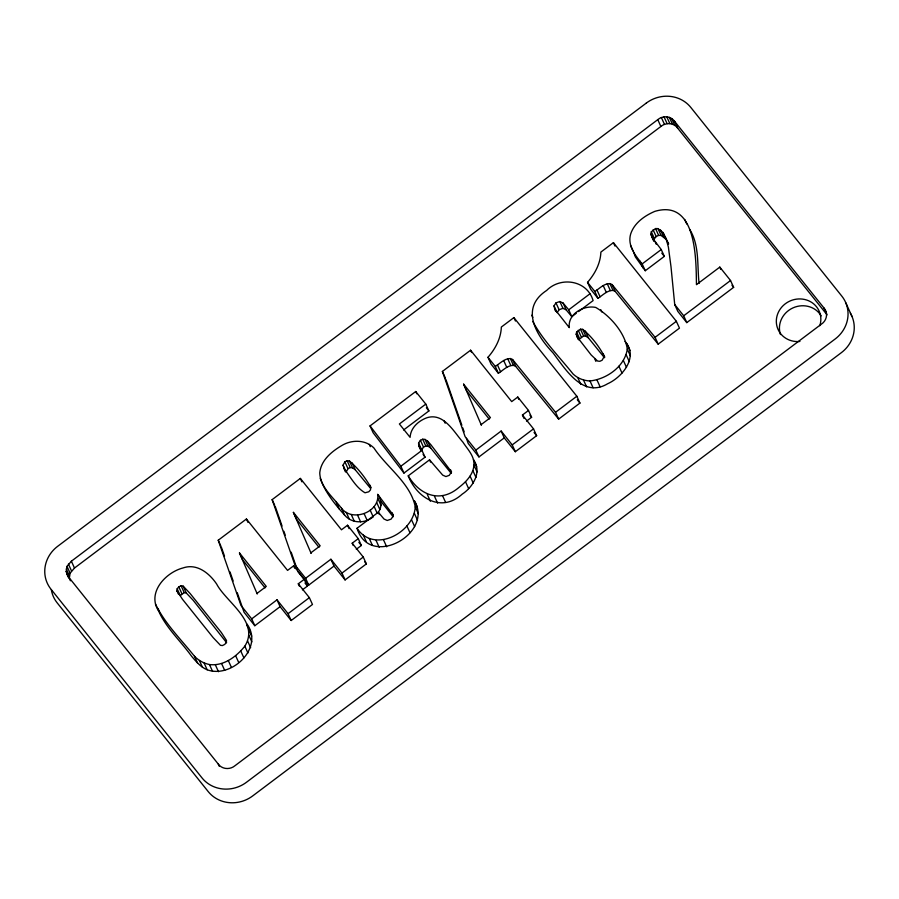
<?xml version="1.0" encoding="UTF-8"?>
<svg xmlns="http://www.w3.org/2000/svg" width="899" height="899" viewBox="0 0 899 899"><rect width="100%" height="100%" fill="white"/><g stroke="black" fill="none" stroke-linecap="round" stroke-linejoin="round"><path stroke-width="1.35" d="M66.2 571.506L67.009 566.37L71.381 561.201L657.776 119.646C662.698 115.432 670.665 115.836 674.542 121.275L823.956 307.975C828.429 312.863 826.822 320.662 821.416 324.134L235.032 765.678C230.099 769.904 222.132 769.488 218.255 764.049L68.852 577.36L66.2 571.506L70.403 580.776M69.302 578.338L70.111 573.202L74.482 568.033L660.877 126.489C665.799 122.264 673.767 122.68 677.644 128.119L827.046 314.807M177.013 590.924L177.182 588.789L178.811 586.878L181.115 585.788L183.16 586.137L190.094 593.486L221.278 632.447L226.481 640.436L226.334 642.538L224.694 644.426L222.458 645.549L220.491 645.347L213.164 637.616L182.452 599.24L177.013 590.924L178.564 594.34M625.041 341.451C638.784 356.734 622.659 376.984 607.668 383.738C582.979 398.527 565.673 369.455 552.986 352.846C536.029 334.956 519.689 308.121 546.637 290.456C560.864 276.105 587.294 280.331 593.093 300.603L578.529 311.571M392.335 512.913L393.054 516.183L391.099 519.128L387.244 520.476L384.03 519.049L378.322 512.25L357.038 528.275C373.77 554.02 413.798 532.792 415.259 506.856C410.708 483.28 386.705 467.379 373.928 447.983C365.623 439.701 352.307 439.521 342.474 445.129C332.057 451.197 320.943 460.03 319.752 472.93C320.28 487.427 333.315 497.383 341.485 508.238C352.284 522.465 379.895 512.205 377.726 494.405L393.357 515.194M357.038 528.275C369.658 569.37 434.284 533.523 414.315 500.586M653.64 240.921L650.887 234.223L651.337 231.785L655.54 228.548L657.978 228.604L663.001 232.493L668.598 243.932M653.989 241.056L654.438 238.617L656.203 236.583L658.63 235.381L661.08 235.437L666.092 239.336L668.508 243.921M450.545 469.694L451.084 472.481L449.275 475.324L445.915 476.571L442.701 475.133L429.531 459.839L408.236 475.863C419.934 495.439 440.555 503.418 459.108 487.303C466.199 481.774 473.245 474.571 473.953 465.12C474.627 455.928 467.491 449.286 462.929 442.162C453.838 431.958 443.859 412.596 427.16 417.664C418.619 420.676 410.596 427.778 410.09 437.341L399.392 423.98L425.789 404.101L415.72 391.514L370.04 425.912L373.141 432.756L403.966 473.065L425.047 457.198L421.946 450.365L418.72 445.747L418.586 443.005L420.406 440.308L422.71 439.218L425.002 439.42L427.609 441.162L430.823 444.679L451.579 471.975M408.236 475.863C417.158 498.394 441.431 513.048 462.21 494.135C473.02 487.112 482.28 471.739 473.481 459.76M532.759 321.426C543.299 340.822 559.392 356.847 573.124 374.051C577.709 378.367 583.743 380.704 590.002 380.962C606.758 379.108 624.681 366.601 627.3 349.104C624.895 332.495 610.005 315.718 595.734 307.436C583.743 304.862 567.46 314.077 569.303 327.652L554.728 309.121L554.031 305.829L555.987 302.873L559.841 301.525L563.032 302.985L568.707 309.807L571.809 316.639L576.281 313.268M578.203 339.238L576.18 334.181L576.619 332.079L580.496 329.18L582.743 329.36C591.879 336.698 599.352 346.767 604.813 357.139M155.493 604.128C165.023 623.737 180.991 639.369 194.487 656.27C198.544 660.484 203.736 663.361 209.467 664.541C223.559 666.35 236.482 656.641 244.831 646.167C260.058 621.793 226.143 602.206 216.67 584.069C209.343 573.202 196.892 563.077 183.003 567.954C165.461 572.506 146.784 592.801 158.595 610.96C166.293 628.12 180.665 641.077 191.521 656.158C196.004 661.428 200.556 667.114 207.163 669.766C231.414 678.801 264.149 648.078 247.034 624.108M374.175 506.564L377.277 513.396C382.412 508.104 381.76 500.136 377.726 494.405M345.317 471.739L343.047 465.199L344.901 461.816L347.16 460.76L349.419 460.985C358.06 468.188 365.275 477.639 370.894 487.37M370.332 488.123L355.251 469.772L352.52 467.817L350.262 467.592L348.003 468.66L346.149 472.042L343.047 465.199M571.809 316.639L566.134 309.818L562.943 308.357L559.088 309.717L557.133 312.661L554.031 305.829M451.231 473.391L430.7 447.994L428.104 446.252L425.811 446.05L423.508 447.14L421.687 449.837L418.586 443.005M498.417 373.299L491.079 364.129L487.977 357.296C495.349 348.857 500.934 338.44 501.35 327.045L513.891 317.605L576.832 396.245L579.934 403.078L558.65 419.114L515.644 366.32L512.542 359.488L510.351 358.544C504.406 358.487 500.013 363.421 495.315 366.466L498.417 373.299C503.114 370.253 507.508 365.32 513.453 365.376L515.644 366.32M597.959 298.344L590.621 289.175L587.519 282.342C594.88 273.903 600.476 263.486 600.88 252.091L613.421 242.651L676.363 321.303L679.464 328.135L658.18 344.16L615.174 291.377L612.073 284.545L609.893 283.59C603.948 283.533 599.543 288.478 594.857 291.512L597.959 298.344C602.645 295.31 607.05 290.366 612.983 290.422L615.174 291.377M226.604 642.706L193.195 600.318L186.262 592.969L184.216 592.621L180.283 595.621L177.182 588.789M604.476 357.757L588.373 337.833L585.845 336.192L583.597 336.012L579.72 338.912L576.619 332.079M251.709 618.872L277.004 599.835L280.095 606.668L254.81 625.715L251.709 618.872L240.977 605.465L218.232 540.232L246.427 519.004L287.556 570.393L293.613 565.831L304.345 579.237L307.447 586.069L302.401 589.879M305.615 578.293L330.899 559.245L334.001 566.078L308.705 585.125L305.615 578.293L294.883 564.875L272.139 499.642L300.333 478.414L341.463 529.803L347.52 525.241L358.252 538.647L361.353 545.479L356.296 549.289M475.863 450.096L501.148 431.048L504.249 437.88L478.965 456.928L475.863 450.096L465.131 436.689L442.387 371.444L470.582 350.217L511.711 401.606L517.768 397.043L528.5 410.461L531.601 417.293L526.544 421.092M403.595 429.98L428.89 410.933L425.789 404.101M568.707 309.807L589.991 293.771M661.248 249.54L664.35 256.372L645.268 270.734L642.167 263.901L661.248 249.54L652.09 237.505M403.966 473.065L400.864 466.233L421.946 450.365M256.867 593.509L266.273 586.429L239.482 552.952L257.249 594.003M310.762 552.919L320.168 545.839L293.389 512.363L311.155 553.413M481.021 424.721L490.427 417.642L463.637 384.165L481.403 425.216M299.322 586.081L298.288 583.799L304.345 579.237M353.228 545.491L352.194 543.21L358.252 538.647M523.993 418.44L522.443 415.023L528.5 410.461M666.013 238.235L668.384 247.09L670.991 266.655L674.722 304.559L677.824 311.391L686.791 322.617L733.64 287.343L730.539 280.51L719.807 267.104L696.455 284.68C696.028 259.575 696.894 198.949 654.888 211.344C644.583 215.738 634.245 222.974 630.649 234.066C627.3 245.629 635.346 255.518 642.167 263.901M309.368 597.644L312.47 604.476L291.175 620.512L288.073 613.68L309.368 597.644L298.288 583.799M363.275 557.054L366.376 563.898L345.081 579.922L341.98 573.09L363.275 557.054L352.194 543.21M533.523 428.868L536.624 435.7L515.329 451.725L512.228 444.893L533.523 428.868L522.443 415.023M558.65 419.114L555.548 412.281L576.832 396.245M658.18 344.16L655.079 337.327L676.363 321.303M686.791 322.617L683.689 315.785L730.539 280.51M320.224 478.302C325.202 492.382 334.754 504.036 344.587 515.071C351.273 523.274 363.825 523.769 372.074 517.712M577.169 336.956L591.194 354.993L597.61 361.061L599.869 361.286L602.128 360.229L603.982 356.847L603.263 353.723M612.073 284.545L655.079 337.327M512.542 359.488L555.548 412.281M731.988 285.286L733.64 287.343M661.776 253.17L664.35 256.372M674.722 304.559L683.689 315.785M633.626 252.147L635.379 256.9L645.268 270.734M587.519 282.342L594.857 291.512M577.304 399.808L579.934 403.078M487.977 357.296L495.315 366.466M529.949 415.226L531.601 417.293M534.062 432.498L536.624 435.7M501.148 431.048L512.228 444.893M489.202 419.08L466.738 391.009L463.637 384.165M504.249 437.88L515.329 451.725M478.965 456.928L468.233 443.522L466.412 438.296M426.373 407.786L428.89 410.933M380.828 501.237L393.144 516.756M358.87 542.389L361.353 545.479M364.668 561.763L366.376 563.898M330.899 559.245L341.98 573.09M318.954 547.266L296.49 519.195L293.389 512.363M334.001 566.078L345.081 579.922M297.985 571.719L308.705 585.125M304.975 582.979L307.447 586.069M277.004 599.835L288.073 613.68M265.048 587.856L242.584 559.785L239.482 552.952M280.095 606.668L291.175 620.512M254.81 625.715L244.078 612.298L237.257 592.733M370.04 425.912L400.864 466.233M423.103 454.422L425.047 457.198M343.766 468.323C350.374 476.661 355.678 487.337 364.994 492.787L368.792 491.787L370.41 489.977L370.849 487.865L369.86 485.089M689.78 229.537C699.669 245.483 697.028 265.553 699.085 283.421M246.686 625.052L250.124 630.941M414.855 501.968L417.417 507.429M845.858 302.918L852.05 316.594M823.956 307.975L826.529 313.672M674.542 121.275L677.644 128.119M671.677 118.578L674.778 125.41M669.35 117.342L672.452 124.174M666.743 116.746L669.834 123.579M664.024 116.825L667.125 123.657M661.383 117.578L664.485 124.41M657.776 119.646L660.877 126.489M719.807 267.104L720.841 269.385M684.69 219.435L686.757 223.986M663.001 232.493L666.092 239.336M660.462 229.919L663.563 236.752M657.978 228.604L661.08 235.437M655.54 228.548L658.63 235.381M653.101 229.751L656.203 236.583M651.337 231.785L654.438 238.617M655.259 242.056L656.292 244.337M650.887 234.223L653.472 239.909M639.874 261.036L642.976 267.868M630.525 245.315L633.11 251.012M613.421 242.651L614.972 246.068M609.893 283.59L612.983 290.422M607.23 283.713L610.331 290.546M603.218 285.601L606.319 292.433M626.839 343.71L629.941 350.543M627.3 349.104L630.401 355.937M596.958 289.928L600.06 296.76M626.21 354.802L629.3 361.634M600.79 309.694L601.824 311.975M623.389 360.566L626.491 367.399M618.905 366.219L622.007 373.051M585.271 331.001L588.373 337.833M582.743 329.36L585.845 336.192M594.88 359.117L595.913 361.387M580.496 329.18L583.597 336.012M578.237 330.259L581.338 337.091M563.032 302.985L566.134 309.818M576.18 334.181L578.765 339.878M596.992 379.974L600.094 386.806M559.841 301.525L562.943 308.357M555.987 302.873L559.088 309.717M590.002 380.962L593.104 387.795M554.728 309.121L555.762 311.391M583.507 380.052L586.609 386.885M577.776 377.625L580.878 384.457M531.792 315.178L532.826 317.448M513.891 317.605L515.442 321.022M510.351 358.544L513.453 365.376M507.699 358.667L510.801 365.5M503.687 360.544L506.778 367.376M517.768 397.043L518.802 399.325M497.428 364.882L500.529 371.714M470.582 350.217L471.615 352.498M442.387 371.444L445.488 378.277M473.526 459.872L476.616 466.705M473.953 465.12L477.054 471.953M472.896 470.615L475.998 477.459M470.098 476.189L473.2 483.021M444.151 420.957L445.185 423.238M465.525 481.763L468.615 488.607M415.72 391.514L416.754 393.796M427.609 441.162L430.7 447.994M425.002 439.42L428.104 446.252M422.71 439.218L425.811 446.05M429.531 459.839L430.565 462.108M420.406 440.308L423.508 447.14M442.499 495.574L445.601 502.406M418.72 445.747L420.788 450.298M434.498 496.304L437.599 503.148M427.283 494.383L430.374 501.215M415.259 506.856L418.361 513.689M414.405 513.419L417.507 520.263M411.562 519.802L414.664 526.634M406.865 525.881L409.966 532.714M369.287 444.398L370.321 446.679M377.962 498.653L381.064 505.485M376.771 502.71L379.872 509.542M378.322 512.25L379.356 514.52M352.15 462.94L355.251 469.772M349.419 460.985L352.52 467.817M370.186 510.194L373.287 517.037M383.581 539.973L386.682 546.806M347.16 460.76L350.262 467.592M344.901 461.816L348.003 468.66M364.095 513.621L367.197 520.454M376.097 540.456L379.198 547.289M369.343 538.636L372.444 545.468M357.532 515.06L360.623 521.892M363.072 534.557L366.174 541.389M351.295 514.61L354.397 521.442M346.239 512.351L349.34 519.184M341.485 508.238L344.587 515.071M347.52 525.241L349.07 528.657M336.204 502.238L339.305 509.07M300.333 478.414L301.884 481.83M272.139 499.642L274.723 505.328M293.613 565.831L294.647 568.112M246.427 519.004L247.978 522.42M218.232 540.232L220.817 545.918M248.562 629.278L251.664 636.11M248.765 635.031L251.855 641.864M247.54 640.841L250.641 647.673M244.831 646.167L247.933 653M240.797 651.067L243.899 657.899M235.594 655.618L238.696 662.451M228.267 660.473L231.369 667.305M221.592 663.552L224.694 670.384M183.16 586.137L186.262 592.969M181.115 585.788L184.216 592.621M215.378 664.889L218.479 671.722M178.811 586.878L181.913 593.711M209.467 664.541L212.569 671.373M204.062 662.934L207.163 669.766M199.387 660.495L202.489 667.328M194.487 656.27L197.589 663.102M218.255 764.049L219.289 766.33M71.381 561.201L74.482 568.033M68.414 564.066L71.515 570.91M67.009 566.37L70.111 573.202M66.256 568.898L69.358 575.731M66.852 574L68.403 577.416M445.938 379.58L461.861 425.249M462.771 427.857L464.131 431.778M275.24 506.474L282.061 526.039M283.882 531.264L285.241 535.175M291.164 552.143L297.075 569.101M221.334 547.064L224.514 556.189M229.975 571.854L233.156 580.99M158.314 608.578L158.595 610.96M850.285 313.066A32.139 30.105 -24.4 0 1 841.329 352.689L252.698 795.918A32.139 30.105 -24.4 0 1 208.22 791.603L57.165 602.847A32.139 30.105 -24.4 0 1 51.333 589.766M799.919 341.44A22.497 21.07 -24.4 0 1 776.365 319.965A22.497 21.07 -24.4 0 1 802.672 299.12A22.497 21.07 -24.4 0 1 819.809 325.685M780.478 334.552A22.497 21.07 -24.4 0 1 792.884 307.93A22.497 21.07 -24.4 0 1 821.18 315.864M646.302 103.082L57.671 546.311A32.139 30.105 -24.4 0 0 50.962 589.171L202.028 777.927A32.139 30.105 -24.4 0 0 246.495 782.254L835.126 339.024A32.139 30.105 -24.4 0 0 841.835 296.153L690.78 107.397A32.139 30.105 -24.4 0 0 646.302 103.082"/></g></svg>
